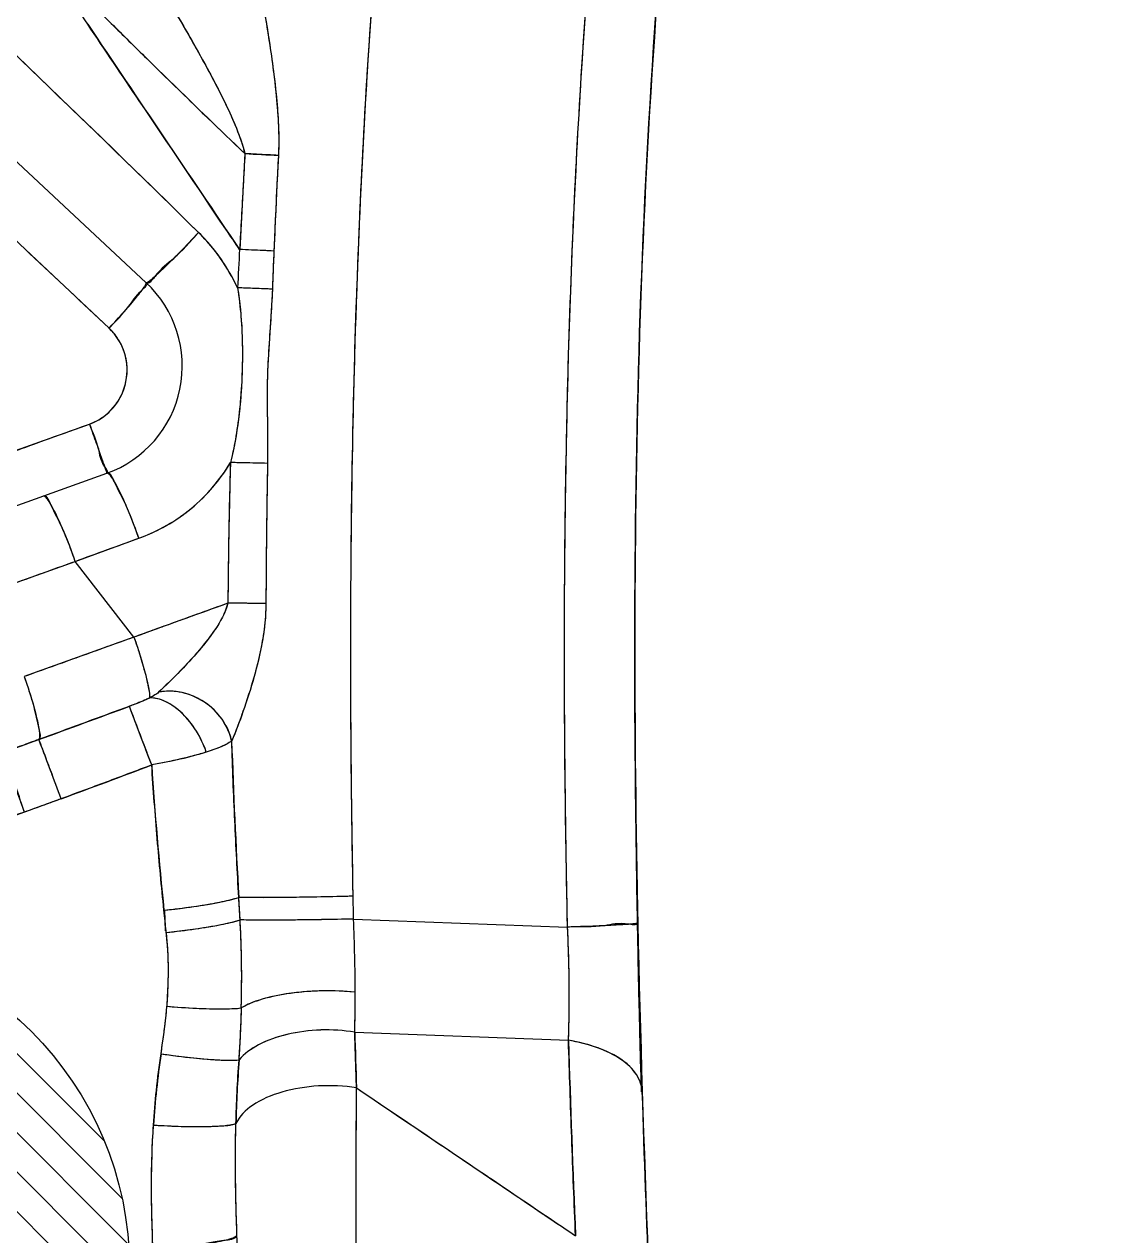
# Model space of a CAD drawing. Header units: millimetres. Extents: x 29875 to 31218, y -21313 to -20364.
# Drawn here: x 30570.15 to 30575, y -20668.09 to -20662.67 of the extents above; entities that cross this region are included whole.
import ezdxf

# ---------------------------------------------------------------- set-up
doc = ezdxf.new("R2010")
doc.units = ezdxf.units.MM
doc.header["$LTSCALE"] = 8
for name, color, linetype in [('Cav-cor', 30, 'Continuous'), ('PIN', 5, 'Continuous'), ('PRODUCT', 1, 'Continuous')]:
    doc.layers.add(name, color=color, linetype=linetype)

msp = doc.modelspace()

# ---------------------------------------------------------------- hatches: boundary and pattern name
at = {"layer": 'PIN', "linetype": 'Continuous'}
h = msp.add_hatch(dxfattribs=at)
h.set_pattern_fill('ANSI31', color=3, angle=90, style=0)
h.set_pattern_definition([(135, (63869.637, -41350.5996), (-0.08838834765, -0.08838834765), [])])
h.paths.add_polyline_path([(30569.1198, -20668.2387), (30567.6198, -20668.2387, 0.414214), (30569.1198, -20669.7387)])
h.paths.add_polyline_path([(30569.1198, -20666.7387), (30569.1198, -20668.2387), (30570.6198, -20668.2387, 0.414214)])

# ---------------------------------------------------------------- linework, layer by layer
at = {"layer": 'Cav-cor', "color": 241}
for p, q in [((30570.6943, -20663.8256), (30564.1357, -20657.6991)), ((30571.1364, -20663.2477), (30571.1132, -20663.6768)), ((30571.2664, -20663.6836), (30571.1129, -20663.6768)), ((30564.7031, -20666.7623), (30570.5182, -20664.6784)), ((30570.3767, -20665.0728), (30570.6615, -20664.9693)), ((30569.8723, -20665.254), (30570.3767, -20665.0728)), ((30570.6397, -20665.4121), (30570.3767, -20665.0728)), ((30570.6397, -20665.4121), (30570.1483, -20665.5887)), ((30571.115, -20666.6781), (30571.1093, -20666.5774)), ((30570.7807, -20666.7269), (30570.7775, -20666.6345)), ((30571.6231, -20666.6741), (30572.5813, -20666.7102)), ((30571.6283, -20667.1808), (30572.5853, -20667.2169))]:
    msp.add_line(p, q, dxfattribs=at)
for centre, radius, start, end in [((29291.1237, -22023.5921), 1866.8926, 46.7398184, 47.0092986), ((30894.753, -20444.7134), 390.7531, 213.902519, 214.08088), ((30573.5329, -20617.4553), 45.855, 267.00444, 267.19194), ((30617.3554, -20665.6293), 46.13, 177.05004, 177.58251), ((30601.1869, -20665.402), 30.1236, 176.71675, 177.04333), ((30609.4962, -20665.2979), 38.2639, 177.58195, 177.83805), ((30570.3461, -20664.1983), 0.51, 289.7157, 46.9512), ((30568.6276, -20727.8824), 64.0821, 87.646074, 87.785931), ((29933.2936, -18890.3782), 1885.0242, 289.5737191, 289.7553534), ((30606.0011, -20665.571), 34.9422, 178.45787, 179.49049), ((30570.6818, -20686.4078), 21.7807, 88.53723, 88.97404), ((30616.7614, -20665.4704), 45.5312, 178.94775, 179.73741), ((30571.0204, -20679.9384), 14.6782, 89.17953, 89.84518), ((30545.0352, -20596.6029), 73.7017, 289.975639, 290.311683), ((30556.4077, -20628.0105), 40.2986, 289.78739, 290.03421), ((30598.5651, -20664.9704), 27.5028, 181.88907, 183.34968), ((30557.0833, -20630.0278), 38.4554, 290.12286, 290.76821), ((30588.1679, -20664.8381), 17.4864, 183.75896, 185.89696), ((30638.1326, -20665.3078), 65.2511, 181.081424, 181.215563), ((30541.9129, -20667.1295), 29.7136, 0.87815, 1.07516), ((30565.9495, -20667.012), 5.6814, 358.2975, 0.1015), ((30655.1381, -20664.6765), 83.5473, 181.717684, 181.88871), ((30667.8114, -20664.1947), 95.2741, 181.817797, 182.344464), ((30574.6312, -20667.8478), 3.9121, 171.6137, 176.3157), ((30577.0096, -20667.7404), 5.9152, 175.774, 178.53306)]:
    msp.add_arc(centre, radius, start, end, dxfattribs=at)
for points, knots in [([(30564.9694, -20675.165), (30564.9353, -20675.0338), (30564.5198, -20673.5192), (30562.7843, -20669.729), (30561.2241, -20662.0894), (30562.4022, -20651.9016), (30566.219, -20642.2868), (30571.8196, -20638.9305), (30574.0382, -20637.9756), (30574.4215, -20637.8222)], [0, 0, 0, 0, 0.009599, 0.111218, 0.291735, 0.549911, 0.832713, 0.971362, 1, 1, 1, 1]), ([(30571.6213, -20666.5719), (30571.6098, -20665.9571), (30571.6038, -20664.727), (30571.6693, -20662.8828), (30571.8301, -20661.0449), (30572.106, -20659.2224), (30572.4626, -20657.7294), (30572.839, -20656.5651), (30573.2773, -20655.4294), (30573.9364, -20654.0638), (30574.5782, -20653.0364), (30574.9252, -20652.5443)], [0, 0, 0, 0, 0.125734, 0.251483, 0.377198, 0.502786, 0.628076, 0.690556, 0.752871, 0.876879, 1, 1, 1, 1]), ([(30572.5813, -20666.7102), (30572.5626, -20665.8284), (30572.5599, -20664.0635), (30572.7014, -20661.8607), (30572.9333, -20660.1124), (30573.18, -20658.8146), (30573.5141, -20657.5392), (30573.8045, -20656.7104), (30573.9666, -20656.3037)], [0, 0, 0, 0, 0.250444, 0.500859, 0.626003, 0.750992, 0.875709, 1, 1, 1, 1]), ([(30570.9291, -20663.6006), (30570.4217, -20663.1027), (30569.3969, -20662.1199), (30567.3257, -20660.1812), (30565.7624, -20658.7404), (30564.7191, -20657.7813)], [0, 0, 0, 0, 0.250583, 0.500473, 1, 1, 1, 1]), ([(30573.5647, -20658.6341), (30573.3564, -20659.4921), (30572.9199, -20662.1171), (30572.8596, -20664.7667), (30572.8931, -20666.5393)], [0, 0, 0, 0, 0.332397, 1, 1, 1, 1]), ([(30571.161, -20662.2996), (30571.1623, -20662.302), (30571.1643, -20662.3098), (30571.1705, -20662.3322), (30571.1781, -20662.3706), (30571.1886, -20662.423), (30571.2042, -20662.5011), (30571.2224, -20662.6035), (30571.2434, -20662.7296), (30571.2623, -20662.8587), (30571.2831, -20663.0336), (30571.2911, -20663.1668), (30571.2865, -20663.2553)], [0, 0, 0, 0, 0.008434, 0.024732, 0.072335, 0.129839, 0.190789, 0.319563, 0.452671, 0.587973, 0.72462, 1, 1, 1, 1]), ([(30570.7333, -20662.4663), (30570.7353, -20662.4681), (30570.7395, -20662.4752), (30570.748, -20662.4875), (30570.7586, -20662.5046), (30570.7753, -20662.5316), (30570.7976, -20662.5686), (30570.8353, -20662.6314), (30570.8831, -20662.7136), (30570.9403, -20662.8147), (30570.9965, -20662.9184), (30571.0505, -20663.0245), (30571.0998, -20663.1334), (30571.1269, -20663.2089), (30571.1366, -20663.2477)], [0, 0, 0, 0, 0.009221, 0.027556, 0.051026, 0.077493, 0.135833, 0.197811, 0.326829, 0.459163, 0.593186, 0.728212, 0.863889, 1, 1, 1, 1]), ([(30570.9291, -20663.6006), (30570.9013, -20663.6305), (30570.8603, -20663.6738), (30570.8068, -20663.728), (30570.7719, -20663.7623), (30570.7424, -20663.79), (30570.72, -20663.8098), (30570.7051, -20663.8212), (30570.6979, -20663.8255), (30570.6949, -20663.8262), (30570.6943, -20663.8256)], [0, 0, 0, 0, 0.375299, 0.547925, 0.699657, 0.824872, 0.918336, 0.976803, 0.992525, 1, 1, 1, 1]), ([(30570.5284, -20664.029), (30570.5511, -20664.0048), (30570.5837, -20663.9691), (30570.6242, -20663.9227), (30570.6496, -20663.8924), (30570.6695, -20663.8674), (30570.6846, -20663.847), (30570.6913, -20663.8357), (30570.6958, -20663.827), (30570.6943, -20663.8256)], [0, 0, 0, 0, 0.377475, 0.549878, 0.700956, 0.82538, 0.91822, 0.976501, 1, 1, 1, 1]), ([(30571.1033, -20663.8482), (30571.1248, -20663.9775), (30571.1325, -20664.2412), (30571.1036, -20664.5035), (30571.0718, -20664.6307)], [0, 0, 0, 0, 0.499957, 1, 1, 1, 1]), ([(30571.2596, -20663.8544), (30571.2546, -20663.9844), (30571.2271, -20664.2437), (30571.2403, -20664.5042), (30571.2378, -20664.6343)], [0, 0, 0, 0, 0.499962, 1, 1, 1, 1]), ([(30570.4406, -20664.4582), (30570.4812, -20664.4436), (30570.5562, -20664.3919), (30570.615, -20664.2702), (30570.6081, -20664.1354), (30570.5598, -20664.0586), (30570.5284, -20664.029)], [0, 0, 0, 0, 0.250331, 0.500417, 0.750231, 1, 1, 1, 1]), ([(30570.4406, -20664.4582), (30570.4458, -20664.4728), (30570.4559, -20664.5012), (30570.4706, -20664.5424), (30570.484, -20664.5801), (30570.4956, -20664.6128), (30570.5039, -20664.6365), (30570.5093, -20664.6521), (30570.5126, -20664.6612), (30570.5148, -20664.6682), (30570.517, -20664.6737), (30570.5171, -20664.6762), (30570.5185, -20664.6783), (30570.5182, -20664.6784)], [0, 0, 0, 0, 0.198478, 0.388372, 0.561785, 0.712105, 0.83471, 0.884232, 0.925281, 0.957611, 0.980992, 0.995194, 1, 1, 1, 1]), ([(30570.6615, -20664.9693), (30570.746, -20664.9387), (30570.9062, -20664.8483), (30571.0259, -20664.7083), (30571.0718, -20664.6307)], [0, 0, 0, 0, 0.499086, 1, 1, 1, 1]), ([(30570.6615, -20664.9693), (30570.6481, -20664.931), (30570.6213, -20664.8602), (30570.5855, -20664.7781), (30570.5588, -20664.7259), (30570.5423, -20664.6994), (30570.5312, -20664.6842), (30570.5212, -20664.6773), (30570.5182, -20664.6784)], [0, 0, 0, 0, 0.37107, 0.691712, 0.816016, 0.909708, 0.970324, 1, 1, 1, 1]), ([(30570.3767, -20665.0728), (30570.3632, -20665.0343), (30570.3364, -20664.9633), (30570.3006, -20664.8808), (30570.274, -20664.8283), (30570.2577, -20664.8016), (30570.2467, -20664.7863), (30570.2369, -20664.7792), (30570.2338, -20664.7803)], [0, 0, 0, 0, 0.371085, 0.692044, 0.81649, 0.91024, 0.970758, 1, 1, 1, 1]), ([(30571.0601, -20665.2603), (30571.0492, -20665.3038), (30571.0036, -20665.3831), (30570.8971, -20665.5146), (30570.8093, -20665.604), (30570.7501, -20665.6587)], [0, 0, 0, 0, 0.264355, 0.525172, 1, 1, 1, 1]), ([(30571.2306, -20665.2617), (30571.2307, -20665.3183), (30571.2179, -20665.4304), (30571.1792, -20665.5914), (30571.131, -20665.7398), (30571.0961, -20665.834), (30571.0773, -20665.877)], [0, 0, 0, 0, 0.266034, 0.527655, 0.77882, 1, 1, 1, 1]), ([(30570.6397, -20665.4121), (30570.6502, -20665.442), (30570.6688, -20665.4985), (30570.6915, -20665.5765), (30570.7048, -20665.6371), (30570.71, -20665.6717), (30570.7087, -20665.6846)], [0, 0, 0, 0, 0.336542, 0.633954, 0.861999, 1, 1, 1, 1]), ([(30570.1483, -20665.5887), (30570.1601, -20665.6224), (30570.1806, -20665.6852), (30570.2015, -20665.7605), (30570.2122, -20665.8109), (30570.2163, -20665.8385), (30570.2171, -20665.8572), (30570.2156, -20665.868), (30570.2132, -20665.8706)], [0, 0, 0, 0, 0.36678, 0.679589, 0.802435, 0.897802, 0.963534, 1, 1, 1, 1]), ([(30570.7501, -20665.6587), (30570.7474, -20665.6612), (30570.7346, -20665.6713), (30570.7201, -20665.679), (30570.7087, -20665.6846)], [0, 0, 0, 0, 0.223553, 1, 1, 1, 1]), ([(30571.0772, -20665.877), (30571.0631, -20665.8078), (30570.9711, -20665.6816), (30570.8187, -20665.6445), (30570.7501, -20665.6587)], [0, 0, 0, 0, 0.502047, 1, 1, 1, 1]), ([(30570.7087, -20665.6846), (30570.7016, -20665.688), (30570.6722, -20665.7015), (30570.642, -20665.7132), (30570.619, -20665.7217)], [0, 0, 0, 0, 0.243584, 1, 1, 1, 1]), ([(30570.7192, -20665.9845), (30570.7078, -20665.9544), (30570.6744, -20665.8668), (30570.6415, -20665.779), (30570.619, -20665.7217)], [0, 0, 0, 0, 0.343151, 1, 1, 1, 1]), ([(30570.9637, -20665.9271), (30570.9529, -20665.8941), (30570.9227, -20665.8311), (30570.8602, -20665.7525), (30570.7881, -20665.6986), (30570.733, -20665.6831), (30570.7087, -20665.6846)], [0, 0, 0, 0, 0.280371, 0.558617, 0.803811, 1, 1, 1, 1]), ([(30570.3133, -20666.1358), (30570.3016, -20666.1038), (30570.2794, -20666.0435), (30570.2528, -20665.972), (30570.2344, -20665.9239), (30570.2247, -20665.8983), (30570.2178, -20665.8815), (30570.2146, -20665.873), (30570.2132, -20665.8706)], [0, 0, 0, 0, 0.360529, 0.680056, 0.807041, 0.904996, 0.970206, 1, 1, 1, 1]), ([(30571.0772, -20665.877), (30571.0628, -20665.8874), (30571.0253, -20665.906), (30570.9863, -20665.9199), (30570.9637, -20665.9271)], [0, 0, 0, 0, 0.428545, 1, 1, 1, 1]), ([(30570.1492, -20666.1955), (30570.1432, -20666.1788), (30570.1313, -20666.1456), (30570.1137, -20666.0969), (30570.0971, -20666.0514), (30570.0822, -20666.0112), (30570.0712, -20665.9818), (30570.0637, -20665.9623), (30570.0593, -20665.9509), (30570.0557, -20665.9422), (30570.0531, -20665.9352), (30570.0512, -20665.9324), (30570.0504, -20665.9295), (30570.05, -20665.9297)], [0, 0, 0, 0, 0.187623, 0.373079, 0.546575, 0.699759, 0.826511, 0.878126, 0.921076, 0.955032, 0.979689, 0.99475, 1, 1, 1, 1]), ([(30570.9637, -20665.9271), (30570.9458, -20665.9327), (30570.8652, -20665.9557), (30570.7831, -20665.9728), (30570.7192, -20665.9845)], [0, 0, 0, 0, 0.224304, 1, 1, 1, 1]), ([(30570.1492, -20666.1955), (30569.8094, -20666.3167), (30568.452, -20666.8004), (30567.0943, -20667.2832), (30566.0765, -20667.6453)], [0, 0, 0, 0, 0.250331, 1, 1, 1, 1]), ([(30570.7741, -20666.6346), (30570.8393, -20666.6279), (30570.9517, -20666.613), (30571.0636, -20666.5916), (30571.1093, -20666.5774)], [0, 0, 0, 0, 0.577875, 1, 1, 1, 1]), ([(30571.6213, -20666.5719), (30571.5247, -20666.5747), (30571.3541, -20666.5777), (30571.1833, -20666.5791), (30571.1093, -20666.5774)], [0, 0, 0, 0, 0.566065, 1, 1, 1, 1]), ([(30570.7844, -20666.7342), (30570.8483, -20666.7276), (30570.9592, -20666.7129), (30571.0695, -20666.6919), (30571.115, -20666.6781)], [0, 0, 0, 0, 0.574562, 1, 1, 1, 1]), ([(30571.6231, -20666.6741), (30571.5278, -20666.6764), (30571.3584, -20666.6789), (30571.189, -20666.6798), (30571.115, -20666.6781)], [0, 0, 0, 0, 0.562995, 1, 1, 1, 1]), ([(30571.1202, -20667.0723), (30571.121, -20667.0398), (30571.1235, -20666.9084), (30571.1206, -20666.7769), (30571.115, -20666.6781)], [0, 0, 0, 0, 0.247197, 1, 1, 1, 1]), ([(30571.6308, -20667.0019), (30571.6307, -20666.948), (30571.6283, -20666.8387), (30571.6256, -20666.7295), (30571.6231, -20666.6741)], [0, 0, 0, 0, 0.492983, 1, 1, 1, 1]), ([(30572.8961, -20666.6921), (30572.8961, -20666.6926), (30572.8935, -20666.6933), (30572.89, -20666.6942), (30572.8828, -20666.6952), (30572.8685, -20666.6968), (30572.8439, -20666.6987), (30572.8072, -20666.7011), (30572.7613, -20666.7034), (30572.7073, -20666.7058), (30572.6463, -20666.7081), (30572.6036, -20666.7095), (30572.5813, -20666.7102)], [0, 0, 0, 0, 0.005283, 0.018781, 0.040778, 0.071206, 0.156881, 0.274205, 0.420624, 0.593368, 0.788214, 1, 1, 1, 1]), ([(30570.7859, -20667.0807), (30570.7909, -20667.0218), (30570.7976, -20666.9037), (30570.7905, -20666.7854), (30570.7836, -20666.7268)], [0, 0, 0, 0, 0.500189, 1, 1, 1, 1]), ([(30572.5853, -20667.2169), (30572.587, -20667.1777), (30572.5916, -20667.0088), (30572.5878, -20666.8398), (30572.5813, -20666.7102)], [0, 0, 0, 0, 0.232068, 1, 1, 1, 1]), ([(30571.6308, -20667.0019), (30571.583, -20666.9968), (30571.4861, -20666.9932), (30571.3459, -20667.0032), (30571.2223, -20667.0277), (30571.149, -20667.0548), (30571.1202, -20667.0723)], [0, 0, 0, 0, 0.276445, 0.556268, 0.806359, 1, 1, 1, 1]), ([(30570.7867, -20667.0647), (30570.8513, -20667.0703), (30570.9623, -20667.0766), (30571.074, -20667.0773), (30571.1202, -20667.0723)], [0, 0, 0, 0, 0.582705, 1, 1, 1, 1]), ([(30571.1105, -20667.3045), (30571.1117, -20667.2854), (30571.1163, -20667.208), (30571.1197, -20667.1306), (30571.1212, -20667.0722)], [0, 0, 0, 0, 0.247187, 1, 1, 1, 1]), ([(30571.6283, -20667.1808), (30571.5286, -20667.164), (30571.3769, -20667.1689), (30571.2031, -20667.2281), (30571.1338, -20667.2764), (30571.1105, -20667.3045)], [0, 0, 0, 0, 0.552451, 0.800608, 1, 1, 1, 1]), ([(30572.9162, -20667.4473), (30572.9153, -20667.4209), (30572.8938, -20667.3628), (30572.8197, -20667.2959), (30572.7133, -20667.245), (30572.6303, -20667.2244), (30572.5853, -20667.2169)], [0, 0, 0, 0, 0.184752, 0.407377, 0.681473, 1, 1, 1, 1]), ([(30570.761, -20667.2772), (30570.8312, -20667.2876), (30570.9289, -20667.2999), (30571.0457, -20667.3066), (30571.0919, -20667.3066), (30571.1105, -20667.3045)], [0, 0, 0, 0, 0.606726, 0.839459, 1, 1, 1, 1]), ([(30571.6362, -20667.4301), (30571.5803, -20667.4208), (30571.467, -20667.4156), (30571.3074, -20667.4415), (30571.1768, -20667.4949), (30571.1117, -20667.556), (30571.0964, -20667.589)], [0, 0, 0, 0, 0.287827, 0.571268, 0.815015, 1, 1, 1, 1]), ([(30571.6571, -20670.7198), (30571.6536, -20670.433), (30571.6402, -20669.3364), (30571.6321, -20668.2398), (30571.6362, -20667.4301)], [0, 0, 0, 0, 0.261589, 1, 1, 1, 1]), ([(30570.7272, -20667.5964), (30570.7692, -20667.5991), (30570.8481, -20667.6029), (30570.955, -20667.604), (30571.0298, -20667.601), (30571.0739, -20667.5952), (30571.0901, -20667.5915), (30571.0964, -20667.589)], [0, 0, 0, 0, 0.34066, 0.639566, 0.866153, 0.945556, 1, 1, 1, 1]), ([(30571.1011, -20668.087), (30571.0996, -20668.0453), (30571.0942, -20667.8794), (30571.093, -20667.7133), (30571.0964, -20667.589)], [0, 0, 0, 0, 0.250893, 1, 1, 1, 1]), ([(30570.7249, -20668.147), (30570.7737, -20668.1448), (30570.8633, -20668.1389), (30570.9685, -20668.1269), (30571.0355, -20668.1152), (30571.07, -20668.1062), (30571.0905, -20668.0992), (30571.1013, -20668.0907), (30571.1011, -20668.087)], [0, 0, 0, 0, 0.380362, 0.699201, 0.820987, 0.912251, 0.971097, 1, 1, 1, 1])]:
    msp.add_open_spline(points, degree=3, knots=knots, dxfattribs=at)
for points in [[(30570.4624, -20662.5905), (30570.6854, -20662.8114), (30570.9095, -20663.0311), (30571.1366, -20663.2477)], [(30571.1033, -20663.8482), (30571.0608, -20663.7567), (30571.0012, -20663.6712), (30570.9291, -20663.6006)], [(30571.0601, -20665.2603), (30570.9199, -20665.3108), (30570.7798, -20665.3614), (30570.6397, -20665.4121)], [(30570.3133, -20666.1358), (30570.2587, -20666.1558), (30570.204, -20666.1759), (30570.1492, -20666.1955)], [(30572.8961, -20666.692), (30572.9174, -20667.6948), (30572.9614, -20668.6987), (30573.0111, -20669.7024)], [(30570.761, -20667.2772), (30570.7707, -20667.2119), (30570.78, -20667.1464), (30570.7859, -20667.0807)], [(30571.6362, -20667.4301), (30571.9631, -20667.6508), (30572.29, -20667.8715), (30572.6171, -20668.0921)], [(30570.7249, -20668.147), (30570.7167, -20667.9636), (30570.7151, -20667.7795), (30570.7272, -20667.5964)], [(30571.2279, -20670.7903), (30571.1817, -20669.8943), (30571.1354, -20668.994), (30571.1011, -20668.087)]]:
    msp.add_open_spline(points, degree=3, dxfattribs=at)
at = {"layer": 'PIN', "color": 3, "linetype": 'Continuous'}
msp.add_circle((30569.1198, -20668.2387), 1.5, dxfattribs=at)
at = {"layer": 'PRODUCT'}
for p, q in [((30570.6943, -20663.8256), (30564.1357, -20657.6991)), ((30564.7031, -20666.7623), (30570.5182, -20664.6784)), ((30570.6397, -20665.4121), (30570.3767, -20665.0728)), ((30571.6231, -20666.6741), (30572.5813, -20666.7102)), ((30571.6283, -20667.1808), (30572.5853, -20667.2169))]:
    msp.add_line(p, q, dxfattribs=at)
msp.add_arc((30570.3461, -20664.1983), 0.51, 289.7157, 46.9512, dxfattribs=at)
for points, start_tangent, end_tangent in [([(30571.6213, -20666.5719), (30571.6136, -20664.9286), (30571.6564, -20663.4148), (30571.7486, -20662.0273), (30571.8849, -20660.7614), (30572.06, -20659.6115), (30572.2656, -20658.5905), (30572.4903, -20657.6994), (30572.7385, -20656.884), (30573.0253, -20656.0883), (30573.3656, -20655.2783), (30573.7778, -20654.4294), (30574.2868, -20653.5224), (30574.9252, -20652.5443)], (-0.018791, 0.999823), (0.576221, 0.817294)), ([(30572.5813, -20666.7102), (30572.5695, -20665.0445), (30572.6088, -20663.5381), (30572.6961, -20662.1786), (30572.8251, -20660.9531), (30572.9898, -20659.8489), (30573.1867, -20658.8533), (30573.4109, -20657.9566), (30573.6561, -20657.1526), (30573.9149, -20656.4349), (30574.1795, -20655.7955), (30574.4437, -20655.2253), (30574.7039, -20654.7156)], (-0.021209, 0.999775), (0.470832, 0.882223)), ([(30572.8961, -20666.6921), (30573.1078, -20661.2399), (30573.9402, -20657.3205), (30575.0006, -20654.8705)], (-0.021207, 0.999775), (0.475955, 0.87947)), ([(30570.9291, -20663.6006), (30569.5869, -20662.3061), (30568.1045, -20660.9116), (30566.4885, -20659.4117), (30564.7191, -20657.7813)], (-0.713792, 0.700358), (-0.73618, 0.676785)), ([(30570.5284, -20664.029), (30569.8167, -20663.3594), (30569.0452, -20662.6348), (30568.2106, -20661.8519), (30567.3096, -20661.0079), (30566.3379, -20660.0988), (30565.2812, -20659.1112), (30564.2933, -20658.1886)], (-0.728076, 0.685496), (-0.730966, 0.682414)), ([(30571.161, -20662.2996), (30571.1695, -20662.3299), (30571.1837, -20662.3987), (30571.2024, -20662.4935), (30571.2234, -20662.6106), (30571.2449, -20662.7417), (30571.2643, -20662.8783), (30571.2792, -20663.0132), (30571.2873, -20663.1404), (30571.2865, -20663.2553)], (0.471085, -0.882088), (-0.051882, -0.998653)), ([(30570.4327, -20662.6683), (30570.216, -20662.3455)], (-0.557814, 0.829966), (-0.557005, 0.830509)), ([(30570.8336, -20662.6289), (30570.8906, -20662.7271), (30570.9518, -20662.8362), (30571.0118, -20662.9489), (30571.0656, -20663.0586), (30571.1084, -20663.1596), (30571.1366, -20663.2477)], (0.503834, -0.8638), (0.242704, -0.9701)), ([(30571.0507, -20663.585), (30570.6637, -20663.0116), (30570.4327, -20662.6683)], (-0.560112, 0.828417), (-0.557814, 0.829966)), ([(30570.5376, -20662.6648), (30570.6973, -20662.8221), (30570.9216, -20663.0409), (30571.1366, -20663.2477)], (0.711392, -0.702795), (0.723678, -0.690137)), ([(30571.1366, -20663.2477), (30571.1288, -20663.3909), (30571.1209, -20663.5339), (30571.1128, -20663.6768)], (-0.053857, -0.998549), (-0.056556, -0.998399)), ([(30571.2865, -20663.2553), (30571.2397, -20663.253), (30571.189, -20663.2504), (30571.1366, -20663.2477)], (-0.998805, 0.048882), (-0.998642, 0.052089)), ([(30571.2865, -20663.2553), (30571.2794, -20663.3982), (30571.2727, -20663.5409), (30571.2664, -20663.6836)], (-0.051442, -0.998676), (-0.042159, -0.999111)), ([(30570.9291, -20663.6006), (30570.8179, -20663.7167), (30570.7313, -20663.7997), (30570.6943, -20663.8256)], (-0.679977, -0.733233), (-0.732124, 0.681172)), ([(30571.1033, -20663.8482), (30571.0586, -20663.7644), (30571.0014, -20663.6815), (30570.9291, -20663.6006)], (-0.421093, 0.907017), (-0.713908, 0.70024)), ([(30571.1128, -20663.6768), (30571.0507, -20663.585)], (-0.560342, 0.828261), (-0.560112, 0.828417)), ([(30571.1127, -20663.6768), (30571.1034, -20663.8482)], (-0.054427, -0.998518), (-0.054427, -0.998518)), ([(30571.2664, -20663.6836), (30571.2185, -20663.6814), (30571.1665, -20663.6791), (30571.1129, -20663.6768)], (-0.998996, 0.044799), (-0.999052, 0.043524)), ([(30571.2664, -20663.6836), (30571.2629, -20663.769), (30571.2596, -20663.8544)], (-0.04207, -0.999115), (-0.037604, -0.999293)), ([(30570.5284, -20664.029), (30570.6158, -20663.9322), (30570.6767, -20663.8575), (30570.6943, -20663.8256)], (0.683986, 0.729496), (-0.730811, 0.68258)), ([(30571.1033, -20663.8482), (30571.119, -20663.977), (30571.1252, -20664.12), (30571.1222, -20664.2675), (30571.111, -20664.4068), (30571.0937, -20664.528), (30571.0718, -20664.6307)], (0.163954, -0.986468), (-0.242201, -0.970226)), ([(30571.2596, -20663.8544), (30571.2108, -20663.8525), (30571.1579, -20663.8503), (30571.1033, -20663.8482)], (-0.999153, 0.041154), (-0.999249, 0.038755)), ([(30571.2596, -20663.8544), (30571.2521, -20663.9907), (30571.2425, -20664.1312), (30571.2367, -20664.2692), (30571.2366, -20664.4013), (30571.2382, -20664.5232), (30571.2378, -20664.6343)], (-0.03801, -0.999277), (-0.01858, -0.999827)), ([(30570.4406, -20664.4582), (30570.5051, -20664.4237), (30570.5578, -20664.3713), (30570.5934, -20664.3056), (30570.6087, -20664.2323), (30570.6023, -20664.1574), (30570.5745, -20664.0872), (30570.5284, -20664.029)], (0.940707, 0.339221), (-0.72801, 0.685566)), ([(30570.1549, -20664.5611), (30570.4406, -20664.4582)], (0.9409, 0.338684), (0.940686, 0.339278)), ([(30570.4406, -20664.4582), (30570.4802, -20664.5696), (30570.5084, -20664.6493), (30570.5182, -20664.6784)], (0.336982, -0.941511), (-0.941459, -0.337126)), ([(30569.9237, -20664.6443), (30570.1549, -20664.5611)], (0.941051, 0.338264), (0.9409, 0.338684)), ([(30570.6615, -20664.9693), (30570.7708, -20664.9203), (30570.8809, -20664.8481), (30570.9843, -20664.7508), (30571.0718, -20664.6307)], (0.940128, 0.340821), (0.509454, 0.860498)), ([(30571.0716, -20664.6307), (30571.0645, -20664.9454), (30571.0603, -20665.2603)], (-0.026912, -0.999638), (-0.008893, -0.99996)), ([(30571.2378, -20664.6343), (30571.1861, -20664.633), (30571.1298, -20664.6318), (30571.0718, -20664.6307)], (-0.999667, 0.025797), (-0.999833, 0.018287)), ([(30571.2378, -20664.6343), (30571.2332, -20664.9475), (30571.2306, -20665.2617)], (-0.018488, -0.999829), (-0.004706, -0.999989)), ([(30570.6615, -20664.9693), (30570.6036, -20664.8204), (30570.5508, -20664.7132), (30570.5182, -20664.6784)], (-0.33132, 0.943518), (-0.941378, -0.337354)), ([(30570.3188, -20664.9233), (30570.2661, -20664.8154), (30570.2338, -20664.7803)], (-0.423483, 0.905904), (-0.941561, -0.336843)), ([(30570.3767, -20665.0728), (30570.3188, -20664.9233)], (-0.331017, 0.943625), (-0.423483, 0.905904)), ([(30570.3767, -20665.0728), (30570.5205, -20665.0205), (30570.6615, -20664.9693)], (0.939718, 0.341951), (0.940135, 0.340803)), ([(30569.8723, -20665.254), (30570.1248, -20665.1633), (30570.3767, -20665.0728)], (0.941153, 0.337981), (0.941069, 0.338214)), ([(30571.0601, -20665.2603), (30570.9669, -20665.2939), (30570.8782, -20665.3259), (30570.7941, -20665.3563), (30570.7145, -20665.385), (30570.6397, -20665.4121)], (-0.940821, -0.338905), (-0.940186, -0.340661)), ([(30571.0601, -20665.2603), (30571.0316, -20665.3306), (30570.9836, -20665.4051), (30570.9243, -20665.4791), (30570.8611, -20665.5489), (30570.8006, -20665.6104), (30570.7501, -20665.6587)], (-0.243411, -0.969923), (-0.733942, -0.679212)), ([(30571.2306, -20665.2617), (30571.1775, -20665.2611), (30571.1196, -20665.2606), (30571.0601, -20665.2603)], (-0.999891, 0.014741), (-0.999995, 0.003284)), ([(30571.2306, -20665.2617), (30571.2228, -20665.376), (30571.2019, -20665.4929), (30571.1728, -20665.6063), (30571.1397, -20665.7117), (30571.1064, -20665.8042), (30571.0773, -20665.877)], (0.000173, -1), (-0.400311, -0.916379)), ([(30570.6397, -20665.4121), (30570.3944, -20665.5003), (30570.1483, -20665.5887)], (-0.941034, -0.338312), (-0.941123, -0.338066)), ([(30570.6397, -20665.4121), (30570.678, -20665.5309), (30570.7025, -20665.6275), (30570.7087, -20665.6846)], (0.33105, -0.943613), (-0.101452, -0.99484)), ([(30572.8947, -20666.6921), (30572.8839, -20665.5504)], (-0.018394, 0.999831), (0.000135, 1)), ([(30570.1483, -20665.5887), (30570.1906, -20665.7221), (30570.214, -20665.8238), (30570.2132, -20665.8706)], (0.330692, -0.943739), (-0.67679, -0.736176)), ([(30570.7501, -20665.6587), (30570.7334, -20665.6711), (30570.7087, -20665.6846)], (-0.734647, -0.67845), (-0.897456, -0.441104)), ([(30571.0772, -20665.877), (30571.0119, -20665.7521), (30570.8892, -20665.6702), (30570.7501, -20665.6587)], (-0.200187, 0.979758), (-0.979171, -0.203038)), ([(30570.619, -20665.7217), (30570.4149, -20665.7969), (30570.2132, -20665.8706)], (-0.937864, -0.347004), (-0.939883, -0.341498)), ([(30570.7087, -20665.6846), (30570.6671, -20665.7031), (30570.619, -20665.7217)], (-0.897527, -0.44096), (-0.937867, -0.346995)), ([(30570.7192, -20665.9845), (30570.674, -20665.8655), (30570.6375, -20665.7698), (30570.619, -20665.7217)], (-0.354732, 0.934968), (-0.365062, 0.930983)), ([(30570.9637, -20665.9271), (30570.8994, -20665.8038), (30570.805, -20665.714), (30570.7087, -20665.6846)], (-0.309971, 0.950746), (-0.998065, -0.062172)), ([(30570.2132, -20665.8706), (30570.1364, -20665.8985), (30570.05, -20665.9297)], (-0.939908, -0.341426), (-0.941371, -0.337374)), ([(30570.3133, -20666.1358), (30570.2667, -20666.0095), (30570.2298, -20665.9118), (30570.2132, -20665.8706)], (-0.343773, 0.939053), (-0.49777, 0.867309)), ([(30571.0772, -20665.877), (30571.0314, -20665.9021), (30570.9637, -20665.9271)], (-0.810498, -0.585741), (-0.953668, -0.300862)), ([(30571.1093, -20666.5774), (30571.0913, -20666.2333), (30571.0773, -20665.877)], (-0.058636, 0.998279), (-0.03317, 0.99945)), ([(30570.1492, -20666.1955), (30570.1019, -20666.0645), (30570.065, -20665.9658), (30570.05, -20665.9297)], (-0.335797, 0.941935), (-0.941107, -0.33811)), ([(30570.9637, -20665.9271), (30570.8497, -20665.9576), (30570.7192, -20665.9845)], (-0.953815, -0.300394), (-0.983747, -0.179562)), ([(30570.7192, -20665.9845), (30570.5152, -20666.0612), (30570.3133, -20666.1358)], (-0.935105, -0.35437), (-0.939037, -0.343816)), ([(30570.7741, -20666.6346), (30570.7441, -20666.3155), (30570.7192, -20665.9845)], (-0.103131, 0.994668), (-0.065948, 0.997823)), ([(30570.3133, -20666.1358), (30570.2369, -20666.1638), (30570.1492, -20666.1955)], (-0.939046, -0.343792), (-0.941831, -0.336086)), ([(30570.1492, -20666.1955), (30569.6332, -20666.3795)], (-0.94184, -0.336063), (-0.941967, -0.335706)), ([(30570.7741, -20666.6346), (30570.9079, -20666.6181), (30571.024, -20666.5983), (30571.1093, -20666.5774)], (0.994763, 0.102213), (0.954629, 0.297799)), ([(30571.6213, -20666.5719), (30571.4279, -20666.5762), (30571.243, -20666.5782), (30571.1093, -20666.5774)], (-0.999596, -0.028434), (-0.999735, 0.023028)), ([(30571.115, -20666.6781), (30571.1122, -20666.6277), (30571.1093, -20666.5774)], (-0.055939, 0.998434), (-0.057738, 0.998332)), ([(30571.6231, -20666.6741), (30571.6222, -20666.623), (30571.6213, -20666.5719)], (-0.015331, 0.999882), (-0.01877, 0.999824)), ([(30570.7836, -20666.7268), (30570.7792, -20666.6844), (30570.7741, -20666.6346)], (-0.103056, 0.994676), (-0.103036, 0.994678)), ([(30570.7844, -20666.7342), (30570.9154, -20666.7181), (30571.0298, -20666.6987), (30571.115, -20666.6781)], (0.99476, 0.102239), (0.957006, 0.290068)), ([(30571.6231, -20666.6741), (30571.4323, -20666.6777), (30571.2493, -20666.6791), (30571.115, -20666.6781)], (-0.999702, -0.024406), (-0.999754, 0.022164)), ([(30571.1202, -20667.0723), (30571.1218, -20666.9899), (30571.122, -20666.896), (30571.1199, -20666.7915), (30571.115, -20666.6781)], (0.025651, 0.999671), (-0.057264, 0.998359)), ([(30571.6308, -20667.0019), (30571.6283, -20666.8403), (30571.6231, -20666.6741)], (-0.002613, 0.999997), (-0.045805, 0.99895)), ([(30572.8961, -20666.6921), (30572.8574, -20666.6976), (30572.7468, -20666.704), (30572.5813, -20666.7102)], (0.021226, -0.999775), (-0.999511, -0.031282)), ([(30572.9024, -20667.0588), (30572.8947, -20666.6921)], (-0.023408, 0.999726), (-0.018394, 0.999831)), ([(30572.9162, -20667.4473), (30572.8961, -20666.6921)], (-0.031486, 0.999504), (-0.021207, 0.999775)), ([(30570.7859, -20667.0807), (30570.7918, -20666.9929), (30570.7941, -20666.9145), (30570.7922, -20666.8292), (30570.7836, -20666.7268)], (0.085423, 0.996345), (-0.116163, 0.99323)), ([(30572.5853, -20667.2169), (30572.5891, -20666.9718), (30572.5813, -20666.7102)], (0.042986, 0.999076), (-0.050596, 0.998719)), ([(30571.6308, -20667.0019), (30571.4374, -20666.9975), (30571.2531, -20667.0229), (30571.1202, -20667.0723)], (-0.994356, 0.106097), (-0.855026, -0.518586)), ([(30571.6283, -20667.1808), (30571.6302, -20667.0935), (30571.6308, -20667.0019)], (0.030238, 0.999543), (-0.000675, 1)), ([(30570.761, -20667.2772), (30570.7721, -20667.2001), (30570.7811, -20667.1292), (30570.7859, -20667.0807)], (0.147072, 0.989126), (0.088649, 0.996063)), ([(30570.7867, -20667.0647), (30570.92, -20667.0736), (30571.0356, -20667.0762), (30571.1202, -20667.0723)], (0.996369, -0.085143), (0.994094, 0.10852)), ([(30571.1105, -20667.3045), (30571.1152, -20667.2242), (30571.1188, -20667.1466), (30571.1212, -20667.0722)], (0.061621, 0.9981), (0.026181, 0.999657)), ([(30572.9044, -20667.1403), (30572.9024, -20667.0588)], (-0.024469, 0.999701), (-0.023408, 0.999726)), ([(30571.6283, -20667.1808), (30571.476, -20667.1711), (30571.3249, -20667.191), (30571.1969, -20667.2379), (30571.1105, -20667.3045)], (-0.986168, 0.165749), (-0.63893, -0.769265)), ([(30571.6362, -20667.4301), (30571.6322, -20667.3055), (30571.6283, -20667.1808)], (-0.03294, 0.999457), (-0.029957, 0.999551)), ([(30572.9125, -20667.4474), (30572.9044, -20667.1403)], (-0.028301, 0.999599), (-0.024469, 0.999701)), ([(30572.6171, -20668.0921), (30572.6001, -20667.6528), (30572.5853, -20667.2169)], (-0.040672, 0.999173), (-0.031486, 0.999504)), ([(30572.9162, -20667.4473), (30572.873, -20667.3482), (30572.7566, -20667.2671), (30572.5853, -20667.2169)], (-0.031366, 0.999508), (-0.986375, 0.16451)), ([(30570.7272, -20667.5964), (30570.7403, -20667.4412), (30570.761, -20667.2772)], (0.065356, 0.997862), (0.146968, 0.989141)), ([(30570.761, -20667.2772), (30570.9073, -20667.2959), (30571.0295, -20667.3054), (30571.1105, -20667.3045)], (0.989254, -0.146209), (0.993946, 0.109868)), ([(30571.0964, -20667.589), (30571.1016, -20667.4505), (30571.1105, -20667.3045)], (0.026345, 0.999653), (0.074441, 0.997225)), ([(30571.6362, -20667.4301), (30571.4665, -20667.4215), (30571.3015, -20667.4493), (30571.1704, -20667.5087), (30571.0964, -20667.589)], (-0.986573, 0.163319), (-0.421667, -0.906751)), ([(30571.6575, -20670.7554), (30571.6536, -20670.434), (30571.6495, -20670.0924), (30571.6455, -20669.7257), (30571.6416, -20669.3301), (30571.6382, -20668.9027), (30571.6358, -20668.4424), (30571.6348, -20667.9502), (30571.6362, -20667.4301)], (-0.012205, 0.999926), (0.005081, 0.999987)), ([(30571.6362, -20667.4301), (30571.9525, -20667.6436), (30572.2794, -20667.8643), (30572.6171, -20668.0921)], (0.828686, -0.559714), (0.829127, -0.55906)), ([(30572.9478, -20668.3178), (30572.9162, -20667.4473)], (-0.040672, 0.999173), (-0.031486, 0.999504)), ([(30570.7249, -20668.147), (30570.7185, -20667.8667), (30570.7272, -20667.5964)], (-0.044523, 0.999008), (0.065954, 0.997823)), ([(30570.7272, -20667.5964), (30570.8926, -20667.6031), (30571.0234, -20667.6005), (30571.0964, -20667.589)], (0.997921, -0.064447), (0.928713, 0.3708)), ([(30571.1011, -20668.087), (30571.0947, -20667.83), (30571.0964, -20667.589)], (-0.037651, 0.999291), (0.027403, 0.999624)), ([(30570.7249, -20668.147), (30570.9157, -20668.1326), (30571.0522, -20668.1108), (30571.1011, -20668.087)], (0.998943, 0.04596), (-0.037732, 0.999288)), ([(30571.2279, -20670.7903), (30571.1011, -20668.087)], (-0.051515, 0.998672), (-0.037724, 0.999288))]:
    msp.add_spline(points, degree=3, dxfattribs=dict(at, start_tangent=start_tangent, end_tangent=end_tangent))

doc.saveas('drawing.dxf')
